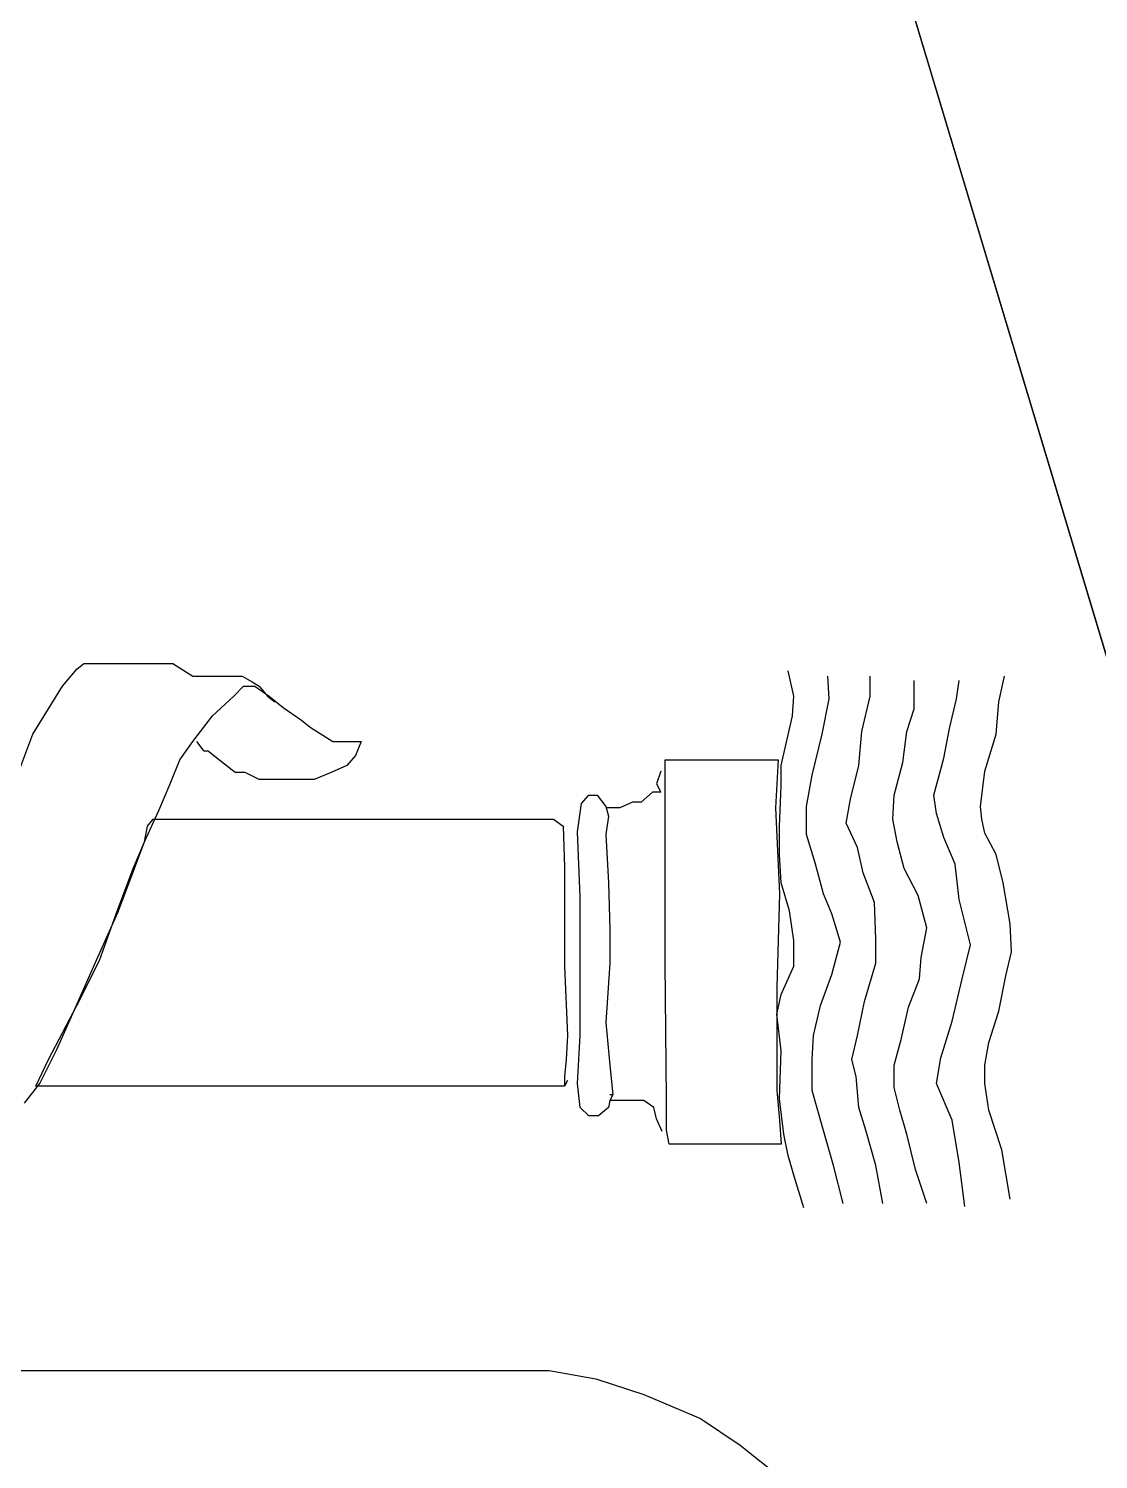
# Model space of a CAD drawing. Extents: x 731854 to 732444, y 4380981 to 4382008.
# Drawn here: x 731893.18 to 731900.74, y 4381847.51 to 4381857.63 of the extents above; entities that cross this region are included whole.
import ezdxf

# ---------------------------------------------------------------- set-up
doc = ezdxf.new("R2010")
doc.units = 0
doc.layers.get('0').update_dxf_attribs({"linetype": 'CONTINUOUS'})

msp = doc.modelspace()

# ---------------------------------------------------------------- linework, layer by layer
at = {"color": 0, "linetype": 'CONTINUOUS'}
for p, q in [((731893.52, 4381853.1), (731893.57, 4381853.14)), ((731893.52, 4381853.1), (731893.57, 4381853.14)), ((731893.57, 4381853.14), (731893.64, 4381853.14)), ((731893.57, 4381853.14), (731893.64, 4381853.14)), ((731893.64, 4381853.14), (731893.74, 4381853.14)), ((731893.64, 4381853.14), (731893.74, 4381853.14)), ((731893.74, 4381853.14), (731893.89, 4381853.14)), ((731893.74, 4381853.14), (731893.89, 4381853.14)), ((731893.89, 4381853.14), (731894.05, 4381853.14)), ((731893.89, 4381853.14), (731894.05, 4381853.14)), ((731894.05, 4381853.14), (731894.2, 4381853.14)), ((731894.05, 4381853.14), (731894.2, 4381853.14)), ((731894.2, 4381853.14), (731894.34, 4381853.05)), ((731894.2, 4381853.14), (731894.34, 4381853.05)), ((731893.42, 4381852.98), (731893.52, 4381853.1)), ((731893.42, 4381852.98), (731893.52, 4381853.1)), ((731894.34, 4381853.05), (731894.45, 4381853.05)), ((731894.34, 4381853.05), (731894.45, 4381853.05)), ((731894.45, 4381853.05), (731894.56, 4381853.05)), ((731894.45, 4381853.05), (731894.56, 4381853.05)), ((731894.56, 4381853.05), (731894.69, 4381853.05)), ((731894.56, 4381853.05), (731894.69, 4381853.05)), ((731894.69, 4381853.05), (731894.76, 4381853.01)), ((731894.69, 4381853.05), (731894.76, 4381853.01)), ((731894.76, 4381853.01), (731894.81, 4381852.98)), ((731894.76, 4381853.01), (731894.81, 4381852.98)), ((731898.59, 4381852.91), (731898.55, 4381853.09)), ((731898.59, 4381852.91), (731898.55, 4381853.09)), ((731898.84, 4381852.89), (731898.83, 4381853.05)), ((731898.84, 4381852.89), (731898.83, 4381853.05)), ((731899.13, 4381852.91), (731899.13, 4381853.05)), ((731899.13, 4381852.91), (731899.13, 4381853.05)), ((731899.44, 4381852.82), (731899.44, 4381853.02)), ((731899.44, 4381852.82), (731899.44, 4381853.02)), ((731899.74, 4381852.89), (731899.76, 4381853.02)), ((731899.74, 4381852.89), (731899.76, 4381853.02)), ((731900.04, 4381852.87), (731900.08, 4381853.05)), ((731900.04, 4381852.87), (731900.08, 4381853.05)), ((731893.21, 4381852.64), (731893.42, 4381852.98)), ((731893.21, 4381852.64), (731893.42, 4381852.98)), ((731894.48, 4381852.77), (731894.63, 4381852.91)), ((731894.48, 4381852.77), (731894.63, 4381852.91)), ((731894.63, 4381852.91), (731894.7, 4381852.98)), ((731894.63, 4381852.91), (731894.7, 4381852.98)), ((731894.7, 4381852.98), (731894.76, 4381852.98)), ((731894.7, 4381852.98), (731894.76, 4381852.98)), ((731894.76, 4381852.98), (731894.78, 4381852.98)), ((731894.76, 4381852.98), (731894.78, 4381852.98)), ((731894.78, 4381852.98), (731894.88, 4381852.91)), ((731894.78, 4381852.98), (731894.88, 4381852.91)), ((731894.81, 4381852.98), (731894.87, 4381852.91)), ((731894.81, 4381852.98), (731894.87, 4381852.91)), ((731894.87, 4381852.91), (731894.92, 4381852.87)), ((731894.87, 4381852.91), (731894.92, 4381852.87)), ((731894.88, 4381852.91), (731894.98, 4381852.83)), ((731894.88, 4381852.91), (731894.98, 4381852.83)), ((731898.58, 4381852.77), (731898.59, 4381852.91)), ((731898.58, 4381852.77), (731898.59, 4381852.91)), ((731899.07, 4381852.66), (731899.13, 4381852.91)), ((731899.07, 4381852.66), (731899.13, 4381852.91)), ((731894.98, 4381852.83), (731895.11, 4381852.74)), ((731894.98, 4381852.83), (731895.11, 4381852.74)), ((731898.79, 4381852.64), (731898.84, 4381852.89)), ((731898.79, 4381852.64), (731898.84, 4381852.89)), ((731899.39, 4381852.66), (731899.44, 4381852.82)), ((731899.39, 4381852.66), (731899.44, 4381852.82)), ((731899.69, 4381852.68), (731899.74, 4381852.89)), ((731899.69, 4381852.68), (731899.74, 4381852.89)), ((731900.02, 4381852.64), (731900.04, 4381852.87)), ((731900.02, 4381852.64), (731900.04, 4381852.87)), ((731894.34, 4381852.59), (731894.48, 4381852.77)), ((731894.34, 4381852.59), (731894.48, 4381852.77)), ((731895.11, 4381852.74), (731895.17, 4381852.69)), ((731895.11, 4381852.74), (731895.17, 4381852.69)), ((731898.5, 4381852.42), (731898.58, 4381852.77)), ((731898.5, 4381852.42), (731898.58, 4381852.77)), ((731893.09, 4381852.32), (731893.21, 4381852.64)), ((731893.09, 4381852.32), (731893.21, 4381852.64)), ((731895.17, 4381852.69), (731895.33, 4381852.59)), ((731895.17, 4381852.69), (731895.33, 4381852.59)), ((731898.72, 4381852.35), (731898.79, 4381852.64)), ((731898.72, 4381852.35), (731898.79, 4381852.64)), ((731899.05, 4381852.42), (731899.07, 4381852.66)), ((731899.05, 4381852.42), (731899.07, 4381852.66)), ((731899.36, 4381852.44), (731899.39, 4381852.66)), ((731899.36, 4381852.44), (731899.39, 4381852.66)), ((731899.65, 4381852.47), (731899.69, 4381852.68)), ((731899.65, 4381852.47), (731899.69, 4381852.68)), ((731899.94, 4381852.38), (731900.02, 4381852.64)), ((731899.94, 4381852.38), (731900.02, 4381852.64)), ((731894.25, 4381852.46), (731894.34, 4381852.59)), ((731894.25, 4381852.46), (731894.34, 4381852.59)), ((731894.42, 4381852.52), (731894.37, 4381852.59)), ((731894.42, 4381852.52), (731894.37, 4381852.59)), ((731894.45, 4381852.52), (731894.42, 4381852.52)), ((731894.45, 4381852.52), (731894.42, 4381852.52)), ((731894.51, 4381852.47), (731894.45, 4381852.52)), ((731894.51, 4381852.47), (731894.45, 4381852.52)), ((731895.33, 4381852.59), (731895.43, 4381852.59)), ((731895.33, 4381852.59), (731895.43, 4381852.59)), ((731895.43, 4381852.59), (731895.48, 4381852.59)), ((731895.43, 4381852.59), (731895.48, 4381852.59)), ((731895.48, 4381852.59), (731895.53, 4381852.59)), ((731895.48, 4381852.59), (731895.53, 4381852.59)), ((731895.53, 4381852.59), (731895.49, 4381852.49)), ((731895.53, 4381852.59), (731895.49, 4381852.49)), ((731894.18, 4381852.29), (731894.25, 4381852.46)), ((731894.18, 4381852.29), (731894.25, 4381852.46)), ((731894.64, 4381852.37), (731894.51, 4381852.47)), ((731894.64, 4381852.37), (731894.51, 4381852.47)), ((731895.43, 4381852.42), (731895.32, 4381852.37)), ((731895.43, 4381852.42), (731895.32, 4381852.37)), ((731895.49, 4381852.49), (731895.43, 4381852.42)), ((731895.49, 4381852.49), (731895.43, 4381852.42)), ((731897.68, 4381852.27), (731897.68, 4381852.46)), ((731897.68, 4381852.46), (731898.05, 4381852.46)), ((731897.68, 4381852.27), (731897.68, 4381852.46)), ((731897.68, 4381852.46), (731898.05, 4381852.46)), ((731898.05, 4381852.46), (731898.3, 4381852.46)), ((731898.05, 4381852.46), (731898.3, 4381852.46)), ((731898.3, 4381852.46), (731898.48, 4381852.46)), ((731898.3, 4381852.46), (731898.48, 4381852.46)), ((731898.48, 4381852.46), (731898.46, 4381852.12)), ((731898.48, 4381852.46), (731898.46, 4381852.12)), ((731898.5, 4381852.27), (731898.5, 4381852.42)), ((731898.5, 4381852.27), (731898.5, 4381852.42)), ((731898.99, 4381852.18), (731899.05, 4381852.42)), ((731898.99, 4381852.18), (731899.05, 4381852.42)), ((731899.3, 4381852.21), (731899.36, 4381852.44)), ((731899.3, 4381852.21), (731899.36, 4381852.44)), ((731899.58, 4381852.21), (731899.65, 4381852.47)), ((731899.58, 4381852.21), (731899.65, 4381852.47)), ((731894.71, 4381852.37), (731894.64, 4381852.37)), ((731894.71, 4381852.37), (731894.64, 4381852.37)), ((731894.81, 4381852.32), (731894.71, 4381852.37)), ((731894.81, 4381852.32), (731894.71, 4381852.37)), ((731894.9, 4381852.32), (731894.81, 4381852.32)), ((731894.9, 4381852.32), (731894.81, 4381852.32)), ((731894.99, 4381852.32), (731894.9, 4381852.32)), ((731894.99, 4381852.32), (731894.9, 4381852.32)), ((731895.12, 4381852.32), (731894.99, 4381852.32)), ((731895.12, 4381852.32), (731894.99, 4381852.32)), ((731895.2, 4381852.32), (731895.12, 4381852.32)), ((731895.2, 4381852.32), (731895.12, 4381852.32)), ((731895.32, 4381852.37), (731895.2, 4381852.32)), ((731895.32, 4381852.37), (731895.2, 4381852.32)), ((731897.65, 4381852.38), (731897.62, 4381852.29)), ((731897.65, 4381852.38), (731897.62, 4381852.29)), ((731898.68, 4381852.13), (731898.72, 4381852.35)), ((731898.68, 4381852.13), (731898.72, 4381852.35)), ((731899.91, 4381852.13), (731899.94, 4381852.38)), ((731899.91, 4381852.13), (731899.94, 4381852.38)), ((731894.1, 4381852.1), (731894.18, 4381852.29)), ((731894.1, 4381852.1), (731894.18, 4381852.29)), ((731897.09, 4381852.15), (731897.14, 4381852.21)), ((731897.09, 4381852.15), (731897.14, 4381852.21)), ((731897.14, 4381852.21), (731897.2, 4381852.21)), ((731897.14, 4381852.21), (731897.2, 4381852.21)), ((731897.2, 4381852.21), (731897.26, 4381852.13)), ((731897.2, 4381852.21), (731897.26, 4381852.13)), ((731897.59, 4381852.23), (731897.51, 4381852.16)), ((731897.59, 4381852.23), (731897.51, 4381852.16)), ((731897.65, 4381852.23), (731897.59, 4381852.23)), ((731897.65, 4381852.23), (731897.59, 4381852.23)), ((731897.62, 4381852.29), (731897.65, 4381852.23)), ((731897.62, 4381852.29), (731897.65, 4381852.23)), ((731897.68, 4381852.06), (731897.68, 4381852.27)), ((731897.68, 4381852.06), (731897.68, 4381852.27)), ((731898.49, 4381851.99), (731898.5, 4381852.27)), ((731898.49, 4381851.99), (731898.5, 4381852.27)), ((731899.29, 4381852.04), (731899.3, 4381852.21)), ((731899.29, 4381852.04), (731899.3, 4381852.21)), ((731899.6, 4381852.08), (731899.58, 4381852.21)), ((731899.6, 4381852.08), (731899.58, 4381852.21)), ((731894, 4381851.88), (731894.1, 4381852.1)), ((731894, 4381851.88), (731894.1, 4381852.1)), ((731897.06, 4381851.95), (731897.09, 4381852.15)), ((731897.06, 4381851.95), (731897.09, 4381852.15)), ((731897.26, 4381852.13), (731897.28, 4381852.06)), ((731897.26, 4381852.13), (731897.28, 4381852.06)), ((731897.31, 4381852.12), (731897.26, 4381852.12)), ((731897.31, 4381852.12), (731897.26, 4381852.12)), ((731897.36, 4381852.12), (731897.31, 4381852.12)), ((731897.36, 4381852.12), (731897.31, 4381852.12)), ((731897.45, 4381852.16), (731897.36, 4381852.12)), ((731897.45, 4381852.16), (731897.36, 4381852.12)), ((731897.51, 4381852.16), (731897.45, 4381852.16)), ((731897.51, 4381852.16), (731897.45, 4381852.16)), ((731898.46, 4381852.12), (731898.49, 4381851.51)), ((731898.46, 4381852.12), (731898.49, 4381851.51)), ((731898.68, 4381851.93), (731898.68, 4381852.13)), ((731898.68, 4381851.93), (731898.68, 4381852.13)), ((731898.96, 4381852.01), (731898.99, 4381852.18)), ((731898.96, 4381852.01), (731898.99, 4381852.18)), ((731899.92, 4381852.04), (731899.91, 4381852.13)), ((731899.92, 4381852.04), (731899.91, 4381852.13)), ((731894.02, 4381851.99), (731894.06, 4381852.04)), ((731894.02, 4381851.99), (731894.06, 4381852.04)), ((731894.06, 4381852.04), (731894.44, 4381852.04)), ((731894.06, 4381852.04), (731894.44, 4381852.04)), ((731894.44, 4381852.04), (731895.25, 4381852.04)), ((731894.44, 4381852.04), (731895.25, 4381852.04)), ((731895.25, 4381852.04), (731895.93, 4381852.04)), ((731895.25, 4381852.04), (731895.93, 4381852.04)), ((731895.93, 4381852.04), (731896.37, 4381852.04)), ((731895.93, 4381852.04), (731896.37, 4381852.04)), ((731896.37, 4381852.04), (731896.69, 4381852.04)), ((731896.37, 4381852.04), (731896.69, 4381852.04)), ((731896.69, 4381852.04), (731896.8, 4381852.04)), ((731896.69, 4381852.04), (731896.8, 4381852.04)), ((731896.8, 4381852.04), (731896.89, 4381852.04)), ((731896.8, 4381852.04), (731896.89, 4381852.04)), ((731896.89, 4381852.04), (731896.96, 4381851.99)), ((731896.89, 4381852.04), (731896.96, 4381851.99)), ((731897.28, 4381852.06), (731897.26, 4381851.93)), ((731897.28, 4381852.06), (731897.26, 4381851.93)), ((731897.68, 4381851.51), (731897.68, 4381852.06)), ((731897.68, 4381851.51), (731897.68, 4381852.06)), ((731899.04, 4381851.84), (731898.96, 4381852.01)), ((731899.04, 4381851.84), (731898.96, 4381852.01)), ((731899.32, 4381851.88), (731899.29, 4381852.04)), ((731899.32, 4381851.88), (731899.29, 4381852.04)), ((731899.65, 4381851.91), (731899.6, 4381852.08)), ((731899.65, 4381851.91), (731899.6, 4381852.08)), ((731899.94, 4381851.94), (731899.92, 4381852.04)), ((731899.94, 4381851.94), (731899.92, 4381852.04)), ((731894, 4381851.88), (731894.02, 4381851.99)), ((731894, 4381851.88), (731894.02, 4381851.99)), ((731896.96, 4381851.99), (731896.97, 4381851.7)), ((731896.96, 4381851.99), (731896.97, 4381851.7)), ((731897.08, 4381851.49), (731897.06, 4381851.95)), ((731897.08, 4381851.49), (731897.06, 4381851.95)), ((731897.26, 4381851.93), (731897.28, 4381851.59)), ((731897.26, 4381851.93), (731897.28, 4381851.59)), ((731898.49, 4381851.79), (731898.49, 4381851.99)), ((731898.49, 4381851.79), (731898.49, 4381851.99)), ((731898.74, 4381851.73), (731898.68, 4381851.93)), ((731898.74, 4381851.73), (731898.68, 4381851.93)), ((731899.73, 4381851.72), (731899.65, 4381851.91)), ((731899.73, 4381851.72), (731899.65, 4381851.91)), ((731900.02, 4381851.79), (731899.94, 4381851.94)), ((731900.02, 4381851.79), (731899.94, 4381851.94)), ((731893.91, 4381851.64), (731894, 4381851.88)), ((731893.91, 4381851.64), (731894, 4381851.88)), ((731893.92, 4381851.69), (731894, 4381851.88)), ((731893.92, 4381851.69), (731894, 4381851.88)), ((731899.08, 4381851.66), (731899.04, 4381851.84)), ((731899.08, 4381851.66), (731899.04, 4381851.84)), ((731899.37, 4381851.69), (731899.32, 4381851.88)), ((731899.37, 4381851.69), (731899.32, 4381851.88)), ((731896.97, 4381851.7), (731896.97, 4381851)), ((731896.97, 4381851.7), (731896.97, 4381851)), ((731898.5, 4381851.59), (731898.49, 4381851.79)), ((731898.5, 4381851.59), (731898.49, 4381851.79)), ((731898.8, 4381851.51), (731898.74, 4381851.73)), ((731898.8, 4381851.51), (731898.74, 4381851.73)), ((731899.76, 4381851.47), (731899.73, 4381851.72)), ((731899.76, 4381851.47), (731899.73, 4381851.72)), ((731900.07, 4381851.59), (731900.02, 4381851.79)), ((731900.07, 4381851.59), (731900.02, 4381851.79)), ((731893.8, 4381851.37), (731893.92, 4381851.69)), ((731893.8, 4381851.37), (731893.92, 4381851.69)), ((731893.81, 4381851.38), (731893.91, 4381851.64)), ((731893.81, 4381851.38), (731893.91, 4381851.64)), ((731899.16, 4381851.45), (731899.08, 4381851.66)), ((731899.16, 4381851.45), (731899.08, 4381851.66)), ((731899.47, 4381851.5), (731899.37, 4381851.69)), ((731899.47, 4381851.5), (731899.37, 4381851.69)), ((731897.08, 4381851.04), (731897.08, 4381851.49)), ((731897.08, 4381851.04), (731897.08, 4381851.49)), ((731897.28, 4381851.59), (731897.29, 4381851.26)), ((731897.28, 4381851.59), (731897.29, 4381851.26)), ((731897.68, 4381851.02), (731897.68, 4381851.51)), ((731897.68, 4381851.02), (731897.68, 4381851.51)), ((731898.49, 4381851.51), (731898.47, 4381850.85)), ((731898.49, 4381851.51), (731898.47, 4381850.85)), ((731898.56, 4381851.39), (731898.5, 4381851.59)), ((731898.56, 4381851.39), (731898.5, 4381851.59)), ((731898.86, 4381851.37), (731898.8, 4381851.51)), ((731898.86, 4381851.37), (731898.8, 4381851.51)), ((731899.53, 4381851.27), (731899.47, 4381851.5)), ((731899.53, 4381851.27), (731899.47, 4381851.5)), ((731900.12, 4381851.3), (731900.07, 4381851.59)), ((731900.12, 4381851.3), (731900.07, 4381851.59)), ((731898.59, 4381851.18), (731898.56, 4381851.39)), ((731898.59, 4381851.18), (731898.56, 4381851.39)), ((731899.17, 4381851.19), (731899.16, 4381851.45)), ((731899.17, 4381851.19), (731899.16, 4381851.45)), ((731899.84, 4381851.15), (731899.76, 4381851.47)), ((731899.84, 4381851.15), (731899.76, 4381851.47)), ((731893.64, 4381851), (731893.81, 4381851.38)), ((731893.64, 4381851), (731893.81, 4381851.38)), ((731893.68, 4381851.04), (731893.8, 4381851.37)), ((731893.68, 4381851.04), (731893.8, 4381851.37)), ((731898.92, 4381851.17), (731898.86, 4381851.37)), ((731898.92, 4381851.17), (731898.86, 4381851.37)), ((731900.13, 4381851.1), (731900.12, 4381851.3)), ((731900.13, 4381851.1), (731900.12, 4381851.3)), ((731897.29, 4381851.26), (731897.29, 4381851.02)), ((731897.29, 4381851.26), (731897.29, 4381851.02)), ((731899.17, 4381851.02), (731899.17, 4381851.19)), ((731899.17, 4381851.02), (731899.17, 4381851.19)), ((731899.49, 4381851.06), (731899.53, 4381851.27)), ((731899.49, 4381851.06), (731899.53, 4381851.27)), ((731898.59, 4381851), (731898.59, 4381851.18)), ((731898.59, 4381851), (731898.59, 4381851.18)), ((731898.86, 4381850.94), (731898.92, 4381851.17)), ((731898.86, 4381850.94), (731898.92, 4381851.17)), ((731899.78, 4381850.91), (731899.84, 4381851.15)), ((731899.78, 4381850.91), (731899.84, 4381851.15)), ((731900.09, 4381850.93), (731900.13, 4381851.1)), ((731900.09, 4381850.93), (731900.13, 4381851.1)), ((731893.52, 4381850.72), (731893.68, 4381851.04)), ((731893.52, 4381850.72), (731893.68, 4381851.04)), ((731893.53, 4381850.75), (731893.64, 4381851)), ((731893.53, 4381850.75), (731893.64, 4381851)), ((731896.97, 4381851), (731896.99, 4381850.51)), ((731896.97, 4381851), (731896.99, 4381850.51)), ((731897.08, 4381850.51), (731897.08, 4381851.04)), ((731897.08, 4381850.51), (731897.08, 4381851.04)), ((731897.29, 4381851.02), (731897.26, 4381850.6)), ((731897.29, 4381851.02), (731897.26, 4381850.6)), ((731897.69, 4381850.06), (731897.68, 4381851.02)), ((731897.69, 4381850.06), (731897.68, 4381851.02)), ((731898.5, 4381850.8), (731898.59, 4381851)), ((731898.5, 4381850.8), (731898.59, 4381851)), ((731899.09, 4381850.75), (731899.17, 4381851.02)), ((731899.09, 4381850.75), (731899.17, 4381851.02)), ((731899.48, 4381850.91), (731899.49, 4381851.06)), ((731899.48, 4381850.91), (731899.49, 4381851.06)), ((731898.78, 4381850.72), (731898.86, 4381850.94)), ((731898.78, 4381850.72), (731898.86, 4381850.94)), ((731899.4, 4381850.71), (731899.48, 4381850.91)), ((731899.4, 4381850.71), (731899.48, 4381850.91)), ((731899.71, 4381850.61), (731899.78, 4381850.91)), ((731899.71, 4381850.61), (731899.78, 4381850.91)), ((731900.04, 4381850.68), (731900.09, 4381850.93)), ((731900.04, 4381850.68), (731900.09, 4381850.93)), ((731898.47, 4381850.85), (731898.47, 4381850.49)), ((731898.47, 4381850.85), (731898.47, 4381850.49)), ((731898.47, 4381850.66), (731898.5, 4381850.8)), ((731898.47, 4381850.66), (731898.5, 4381850.8)), ((731893.32, 4381850.34), (731893.52, 4381850.72)), ((731893.32, 4381850.34), (731893.52, 4381850.72)), ((731893.38, 4381850.41), (731893.53, 4381850.75)), ((731893.38, 4381850.41), (731893.53, 4381850.75)), ((731898.73, 4381850.51), (731898.78, 4381850.72)), ((731898.73, 4381850.51), (731898.78, 4381850.72)), ((731899.04, 4381850.51), (731899.09, 4381850.75)), ((731899.04, 4381850.51), (731899.09, 4381850.75)), ((731899.35, 4381850.48), (731899.4, 4381850.71)), ((731899.35, 4381850.48), (731899.4, 4381850.71)), ((731899.97, 4381850.46), (731900.04, 4381850.68)), ((731899.97, 4381850.46), (731900.04, 4381850.68)), ((731897.26, 4381850.6), (731897.29, 4381850.3)), ((731897.26, 4381850.6), (731897.29, 4381850.3)), ((731898.5, 4381850.4), (731898.47, 4381850.66)), ((731898.5, 4381850.4), (731898.47, 4381850.66)), ((731899.63, 4381850.35), (731899.71, 4381850.61)), ((731899.63, 4381850.35), (731899.71, 4381850.61)), ((731896.99, 4381850.51), (731896.98, 4381850.34)), ((731896.99, 4381850.51), (731896.98, 4381850.34)), ((731897.06, 4381850.17), (731897.08, 4381850.51)), ((731897.06, 4381850.17), (731897.08, 4381850.51)), ((731898.47, 4381850.49), (731898.47, 4381850.12)), ((731898.47, 4381850.49), (731898.47, 4381850.12)), ((731898.72, 4381850.34), (731898.73, 4381850.51)), ((731898.72, 4381850.34), (731898.73, 4381850.51)), ((731899, 4381850.34), (731899.04, 4381850.51)), ((731899, 4381850.34), (731899.04, 4381850.51)), ((731899.3, 4381850.3), (731899.35, 4381850.48)), ((731899.3, 4381850.3), (731899.35, 4381850.48)), ((731893.26, 4381850.17), (731893.38, 4381850.41)), ((731893.26, 4381850.17), (731893.38, 4381850.41)), ((731898.49, 4381850.06), (731898.5, 4381850.4)), ((731898.49, 4381850.06), (731898.5, 4381850.4)), ((731899.94, 4381850.3), (731899.97, 4381850.46)), ((731899.94, 4381850.3), (731899.97, 4381850.46)), ((731893.23, 4381850.15), (731893.32, 4381850.34)), ((731893.23, 4381850.15), (731893.32, 4381850.34)), ((731896.98, 4381850.34), (731896.97, 4381850.22)), ((731896.98, 4381850.34), (731896.97, 4381850.22)), ((731897.29, 4381850.3), (731897.31, 4381850.09)), ((731897.29, 4381850.3), (731897.31, 4381850.09)), ((731898.72, 4381850.12), (731898.72, 4381850.34)), ((731898.72, 4381850.12), (731898.72, 4381850.34)), ((731899.03, 4381850.22), (731899, 4381850.34)), ((731899.03, 4381850.22), (731899, 4381850.34)), ((731899.3, 4381850.14), (731899.3, 4381850.3)), ((731899.3, 4381850.14), (731899.3, 4381850.3)), ((731899.6, 4381850.17), (731899.63, 4381850.35)), ((731899.6, 4381850.17), (731899.63, 4381850.35)), ((731899.94, 4381850.17), (731899.94, 4381850.3)), ((731899.94, 4381850.17), (731899.94, 4381850.3)), ((731896.97, 4381850.22), (731896.97, 4381850.15)), ((731896.97, 4381850.22), (731896.97, 4381850.15)), ((731896.99, 4381850.19), (731896.97, 4381850.15)), ((731896.99, 4381850.19), (731896.97, 4381850.15)), ((731899.05, 4381850), (731899.03, 4381850.22)), ((731899.05, 4381850), (731899.03, 4381850.22)), ((731893.15, 4381850.03), (731893.26, 4381850.17)), ((731893.15, 4381850.03), (731893.26, 4381850.17)), ((731893.3, 4381850.15), (731893.23, 4381850.15)), ((731893.3, 4381850.15), (731893.23, 4381850.15)), ((731893.4, 4381850.15), (731893.3, 4381850.15)), ((731893.4, 4381850.15), (731893.3, 4381850.15)), ((731893.66, 4381850.15), (731893.4, 4381850.15)), ((731893.66, 4381850.15), (731893.4, 4381850.15)), ((731894.83, 4381850.15), (731893.66, 4381850.15)), ((731894.83, 4381850.15), (731893.66, 4381850.15)), ((731896.59, 4381850.15), (731894.83, 4381850.15)), ((731896.59, 4381850.15), (731894.83, 4381850.15)), ((731896.91, 4381850.15), (731896.59, 4381850.15)), ((731896.91, 4381850.15), (731896.59, 4381850.15)), ((731896.97, 4381850.15), (731896.91, 4381850.15)), ((731896.97, 4381850.15), (731896.91, 4381850.15)), ((731897.08, 4381850), (731897.06, 4381850.17)), ((731897.08, 4381850), (731897.06, 4381850.17)), ((731897.31, 4381850.09), (731897.29, 4381850.05)), ((731897.31, 4381850.09), (731897.29, 4381850.09)), ((731897.31, 4381850.09), (731897.29, 4381850.05)), ((731897.31, 4381850.09), (731897.29, 4381850.09)), ((731898.47, 4381850.12), (731898.49, 4381849.91)), ((731898.47, 4381850.12), (731898.49, 4381849.91)), ((731898.79, 4381849.87), (731898.72, 4381850.12)), ((731898.79, 4381849.87), (731898.72, 4381850.12)), ((731899.34, 4381849.98), (731899.3, 4381850.14)), ((731899.34, 4381849.98), (731899.3, 4381850.14)), ((731899.71, 4381849.91), (731899.6, 4381850.17)), ((731899.71, 4381849.91), (731899.6, 4381850.17)), ((731899.97, 4381849.98), (731899.94, 4381850.17)), ((731899.97, 4381849.98), (731899.94, 4381850.17)), ((731897.14, 4381849.94), (731897.08, 4381850)), ((731897.14, 4381849.94), (731897.08, 4381850)), ((731897.28, 4381850), (731897.21, 4381849.94)), ((731897.28, 4381850), (731897.21, 4381849.94)), ((731897.29, 4381850.05), (731897.28, 4381850)), ((731897.29, 4381850.05), (731897.28, 4381850)), ((731897.34, 4381850.05), (731897.29, 4381850.05)), ((731897.34, 4381850.05), (731897.29, 4381850.05)), ((731897.42, 4381850.05), (731897.34, 4381850.05)), ((731897.42, 4381850.05), (731897.34, 4381850.05)), ((731897.53, 4381850.05), (731897.42, 4381850.05)), ((731897.53, 4381850.05), (731897.42, 4381850.05)), ((731897.6, 4381850), (731897.53, 4381850.05)), ((731897.6, 4381850), (731897.53, 4381850.05)), ((731897.62, 4381849.92), (731897.6, 4381850)), ((731897.62, 4381849.92), (731897.6, 4381850)), ((731897.69, 4381849.84), (731897.69, 4381850.06)), ((731897.69, 4381849.84), (731897.69, 4381850.06)), ((731898.52, 4381849.81), (731898.49, 4381850.06)), ((731898.52, 4381849.81), (731898.49, 4381850.06)), ((731899.1, 4381849.84), (731899.05, 4381850)), ((731899.1, 4381849.84), (731899.05, 4381850)), ((731899.39, 4381849.81), (731899.34, 4381849.98)), ((731899.39, 4381849.81), (731899.34, 4381849.98)), ((731900.06, 4381849.7), (731899.97, 4381849.98)), ((731900.06, 4381849.7), (731899.97, 4381849.98)), ((731897.21, 4381849.94), (731897.14, 4381849.94)), ((731897.21, 4381849.94), (731897.14, 4381849.94)), ((731897.66, 4381849.83), (731897.62, 4381849.92)), ((731897.66, 4381849.83), (731897.62, 4381849.92)), ((731898.49, 4381849.91), (731898.5, 4381849.74)), ((731898.49, 4381849.91), (731898.5, 4381849.74)), ((731898.87, 4381849.59), (731898.79, 4381849.87)), ((731898.87, 4381849.59), (731898.79, 4381849.87)), ((731899.76, 4381849.61), (731899.71, 4381849.91)), ((731899.76, 4381849.61), (731899.71, 4381849.91)), ((731897.71, 4381849.74), (731897.69, 4381849.84)), ((731897.71, 4381849.74), (731897.69, 4381849.84)), ((731898.55, 4381849.66), (731898.52, 4381849.81)), ((731898.55, 4381849.66), (731898.52, 4381849.81)), ((731899.17, 4381849.59), (731899.1, 4381849.84)), ((731899.17, 4381849.59), (731899.1, 4381849.84)), ((731899.45, 4381849.56), (731899.39, 4381849.81)), ((731899.45, 4381849.56), (731899.39, 4381849.81)), ((731897.93, 4381849.74), (731897.71, 4381849.74)), ((731897.93, 4381849.74), (731897.71, 4381849.74)), ((731898.22, 4381849.74), (731897.93, 4381849.74)), ((731898.22, 4381849.74), (731897.93, 4381849.74)), ((731898.5, 4381849.74), (731898.22, 4381849.74)), ((731898.5, 4381849.74), (731898.22, 4381849.74)), ((731900.12, 4381849.35), (731900.06, 4381849.7)), ((731900.12, 4381849.35), (731900.06, 4381849.7)), ((731898.59, 4381849.52), (731898.55, 4381849.66)), ((731898.59, 4381849.52), (731898.55, 4381849.66)), ((731898.94, 4381849.32), (731898.87, 4381849.59)), ((731898.94, 4381849.32), (731898.87, 4381849.59)), ((731899.22, 4381849.32), (731899.17, 4381849.59)), ((731899.22, 4381849.32), (731899.17, 4381849.59)), ((731899.8, 4381849.3), (731899.76, 4381849.61)), ((731899.8, 4381849.3), (731899.76, 4381849.61)), ((731898.66, 4381849.29), (731898.59, 4381849.52)), ((731898.66, 4381849.29), (731898.59, 4381849.52)), ((731899.53, 4381849.32), (731899.45, 4381849.56)), ((731899.53, 4381849.32), (731899.45, 4381849.56)), ((731892.85, 4381848.14), (731893.26, 4381848.14)), ((731892.85, 4381848.14), (731893.26, 4381848.14)), ((731893.26, 4381848.14), (731893.82, 4381848.14)), ((731893.26, 4381848.14), (731893.82, 4381848.14)), ((731893.82, 4381848.14), (731894.14, 4381848.14)), ((731893.82, 4381848.14), (731894.14, 4381848.14)), ((731894.14, 4381848.14), (731894.64, 4381848.14)), ((731894.14, 4381848.14), (731894.64, 4381848.14)), ((731894.64, 4381848.14), (731895.2, 4381848.14)), ((731894.64, 4381848.14), (731895.2, 4381848.14)), ((731895.2, 4381848.14), (731895.68, 4381848.14)), ((731895.2, 4381848.14), (731895.68, 4381848.14)), ((731895.68, 4381848.14), (731896.09, 4381848.14)), ((731895.68, 4381848.14), (731896.09, 4381848.14)), ((731896.09, 4381848.14), (731896.5, 4381848.14)), ((731896.09, 4381848.14), (731896.5, 4381848.14)), ((731896.5, 4381848.14), (731896.86, 4381848.14)), ((731896.5, 4381848.14), (731896.86, 4381848.14)), ((731896.86, 4381848.14), (731897.19, 4381848.08)), ((731896.86, 4381848.14), (731897.19, 4381848.08)), ((731897.19, 4381848.08), (731897.53, 4381847.97)), ((731897.19, 4381848.08), (731897.53, 4381847.97)), ((731897.53, 4381847.97), (731897.93, 4381847.8)), ((731897.53, 4381847.97), (731897.93, 4381847.8)), ((731897.93, 4381847.8), (731898.21, 4381847.61)), ((731897.93, 4381847.8), (731898.21, 4381847.61)), ((731898.21, 4381847.61), (731898.5, 4381847.38)), ((731898.21, 4381847.61), (731898.5, 4381847.38))]:
    msp.add_line(p, q, dxfattribs=at)

# ---------------------------------------------------------------- meshes
mesh = msp.add_polyface(dxfattribs=at)
corners = [(732162.5, 4380981), (731854.5, 4382007.5), (732444, 4380981), (732444, 4382007.5), (731854.5, 4380981)]
mesh.append_faces([[corners[k] for k in face] for face in [(0, 1, 4), (1, 0, 2, 3)]], dxfattribs={"vtx0": -1, "color": 0})
mesh = msp.add_polyface(dxfattribs=at)
corners = [(732145.58, 4381821), (732145.58, 4382001.5), (731864.5, 4382001.5), (731864.5, 4381821)]
mesh.append_faces([[corners[k] for k in face] for face in [(0, 1, 2, 3)]], dxfattribs={"color": 0})

doc.saveas('drawing.dxf')
